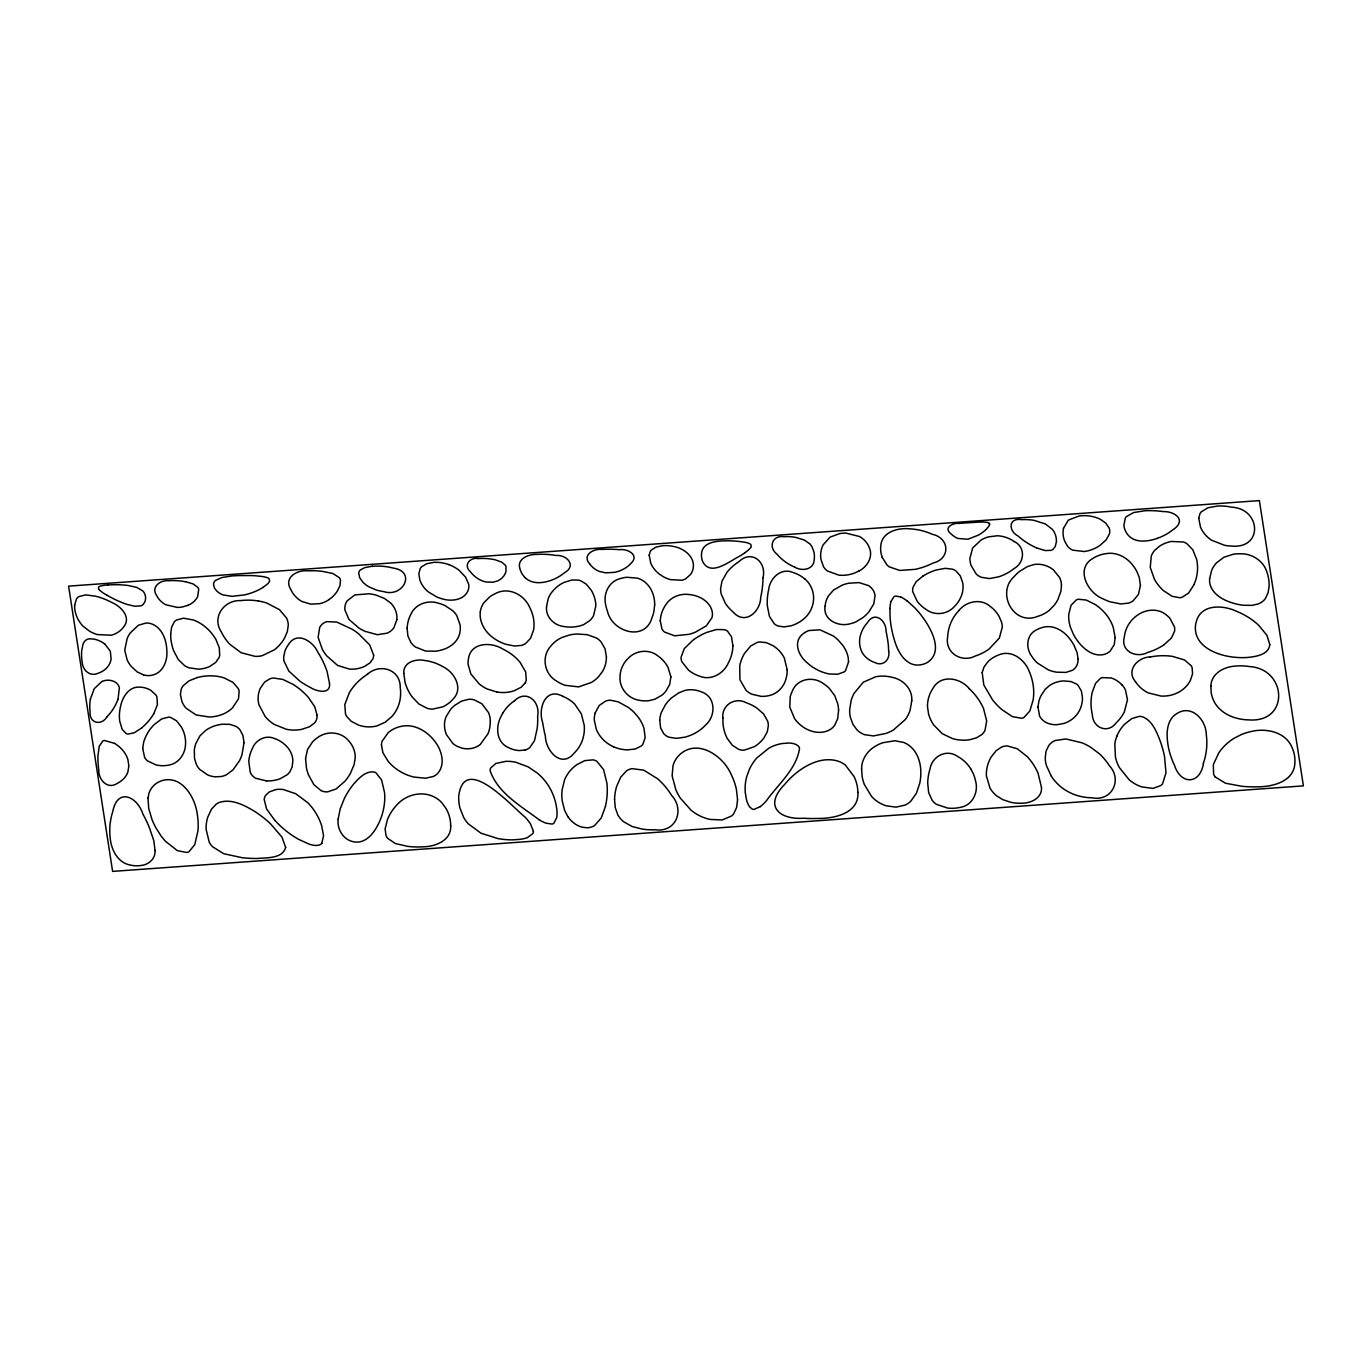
<?xml version="1.0" encoding="UTF-8"?>
<svg xmlns="http://www.w3.org/2000/svg" width="1372" height="1372" viewBox="0 0 1372 1372"><rect width="100%" height="100%" fill="white"/><g stroke="black" fill="none" stroke-linecap="round" stroke-linejoin="round"><path stroke-width="1.5" d="M989.624 524.138L988.8 522.989M889.913 608.465L890.068 617.434A112.71 103.192 27.4 0 0 894.338 639.815C897.717 652.215 906.789 668.37 922.19 664.494A20.957 19.191 27.4 0 0 927.352 662.47C943.73 651.854 931.588 629.542 923.03 617.657A88.7 81.222 27.4 0 0 914.438 607.453L907.441 601.159M659.743 719.957L660.618 728L663.722 733.626A12.074 11.062 27.4 0 0 668.919 737.193L676.207 738.359L684.817 737.193A48.294 44.213 27.4 0 0 700.612 729.578A43.081 39.445 27.4 0 0 705.62 724.999C716.338 715.704 715.841 695.981 700.698 691.625A24.713 22.638 27.4 0 0 690.888 689.722A24.044 22.021 27.4 0 0 684.765 690.51L678.797 692.843L671.508 697.919A46.459 42.549 27.4 0 0 665.523 704.591L661.458 712.188A32.345 29.618 27.4 0 0 659.726 719.957M722.821 717.933C721.552 704.916 735.169 696.667 746.402 702.807A40.903 37.438 27.4 0 1 757.018 708.175L763.552 713.937L767.617 721.055A17.647 16.155 27.4 0 1 768.354 725.565L767.308 731.773L763.844 738.05A38.948 35.655 27.4 0 1 754.377 746.694L744.156 750.175A13.24 12.125 27.4 0 1 738.65 749.335L732.339 745.27L727.246 738.445A41.486 37.987 27.4 0 1 722.993 717.95M90.329 699.343L94.222 688.71L102.06 681.37M605.515 806.222L601.245 817.969L594.591 825.567A15.349 14.046 27.4 0 1 586.907 827.762L582.26 827.196A19.602 17.939 27.4 0 1 579.464 826.287L576.72 824.966A24.833 22.741 27.4 0 1 567.991 816.803M891.08 601.33L893.961 596.717A4.408 4.047 27.4 0 1 895.693 596.031L900.564 596.94M595.208 712.891L599.221 705.465L605.824 700.972A14.235 13.034 27.4 0 1 610.763 700.269L618.343 701.898L628.222 707.352A45.568 41.726 27.4 0 1 633.71 711.999L636.934 715.532A38.193 34.969 27.4 0 1 643.983 728.275L645.166 737.69L642.799 744.361A12.056 11.027 27.4 0 1 641.256 746.025L635.287 749.009L627.433 749.884A34.746 31.813 27.4 0 1 613.558 746.78M118.026 699.394L119.381 687.681A9.004 8.249 27.4 0 0 115.968 682.639L114.013 681.472A13.909 12.725 27.4 0 0 102.128 681.472M1203.433 763.792C1199.66 785.144 1180.435 784.492 1174.501 765.284A68.806 62.992 27.4 0 1 1172.374 760.517L1170.539 755.423A81.394 74.534 27.4 0 1 1168.447 747.397C1166.749 738.05 1165.823 727.434 1171.105 719.031A21.575 19.757 27.4 0 1 1176.627 713.714C1191.29 703.836 1205.971 719.665 1206.262 734.174A72.888 66.748 27.4 0 1 1203.244 763.724M1116.825 736.267L1115.951 738.771A37.85 34.643 27.4 0 0 1114.801 743.933L1115.453 757.224A43.835 40.148 27.4 0 0 1119.226 767.377L1129.345 779.982A35.037 32.088 27.4 0 0 1141.71 786.876L1152.926 788.403L1160.763 785.573A12.331 11.285 27.4 0 0 1162.599 783.704L1165.977 772.848L1164.519 756.366A121.268 111.046 27.4 0 0 1159.975 740.434C1156.39 731.482 1152.291 720.574 1142.567 716.819A10.239 9.364 27.4 0 0 1139.206 716.39L1131.831 718.585L1124.491 724.313A44.573 40.817 27.4 0 0 1116.842 736.267M1194.12 584.541L1188.512 593.15L1182.029 597.3A11.439 10.479 27.4 0 1 1179.663 597.729L1172.065 596.288L1163.49 590.646A42.155 38.587 27.4 0 1 1154.435 579.293L1150.251 567.391L1151.279 556.054A22.021 20.168 27.4 0 1 1154.658 550.395L1159.271 546.365A34.214 31.316 27.4 0 1 1171.362 541.443L1183.539 542.026A14.766 13.514 27.4 0 1 1186.9 543.672L1192.851 549.829L1196.744 559.707A46.699 42.755 27.4 0 1 1194 584.489M153.836 713.629L157.42 704.659L156.905 696.787A10.547 9.655 27.4 0 0 155.911 694.952L150.783 690.288A21.095 19.328 27.4 0 0 139.172 687.115C128.985 686.652 122.623 696.907 120.702 705.757A50.867 46.562 27.4 0 0 119.656 711.656A44.882 41.109 27.4 0 0 119.707 721.123L122.194 729.407L126.121 733.523A5.591 5.111 27.4 0 0 128.059 734.089L134.319 732.751L141.642 727.983M525.116 683.016L521.103 687.286L514.037 690.819A36.118 33.065 27.4 0 1 497.178 692.105M321.82 843.248L323.569 835.599L321.562 825.412A60.385 55.292 27.4 0 0 315.217 812.035A52.873 48.414 27.4 0 0 307.688 802.654L295.717 793.702L283.215 789.517A25.022 22.912 27.4 0 0 275.532 789.655L269.272 791.953L265.602 795.417A10.976 10.05 27.4 0 0 264.179 799.396L266.58 809L274.932 820.525M959.131 610.18C966.66 601.159 980.946 598.243 990.207 606.39A31.093 28.469 27.4 0 1 999.125 616.457L1001.594 622.253A21.369 19.568 27.4 0 1 1002.315 627.073L999.331 638.1L989.092 649.042A55.36 50.695 27.4 0 1 975.269 656.022C961.532 663.225 944.588 652.729 947.675 636.762A48.157 44.093 27.4 0 1 959.217 610.248M106.844 716.99C101.322 726.062 88.957 723.25 90.106 711.776A46.477 42.549 27.4 0 1 90.363 699.343M760.26 806.616L753.965 809.429A4.013 3.687 27.4 0 1 751.89 808.845L749.935 807.165A11.696 10.719 27.4 0 1 749.009 805.896L748.786 805.536A24.645 22.569 27.4 0 1 746.454 799.533L745.253 792.45A53.988 49.426 27.4 0 1 746.711 776.638L749.506 769.075A56.904 52.102 27.4 0 1 756.795 757.961L768.92 748.134A43.767 40.08 27.4 0 1 781.834 743.573L788.506 743.024A18.968 17.373 27.4 0 1 794.903 744.036L795.606 744.361A9.364 8.575 27.4 0 1 796.892 745.03L797.698 745.596A5.299 4.853 27.4 0 1 799.55 748.203C796.703 769.023 778.061 784.27 766.348 800.854A57.624 52.771 27.4 0 1 760.294 806.65M745.116 552.607L742.852 554.151A128.745 117.872 27.4 0 1 739.508 556.243C729.338 561.268 710.216 577.252 702.567 561.285A18.694 17.116 27.4 0 1 701.589 553.208C702.464 543.363 714.092 541.271 722.084 540.945A104.615 95.783 27.4 0 1 739.508 541.477L745.39 542.352A17.544 16.052 27.4 0 1 749.832 543.775L750.021 543.929A5.917 5.419 27.4 0 1 750.707 544.358L751.393 546.468A8.404 7.7 27.4 0 1 750.124 548.32A36.444 33.374 27.4 0 1 745.065 552.539M1164.073 644.737L1171.431 637.997L1174.552 631.24A13.411 12.279 27.4 0 0 1174.483 626.953L1169.956 618.36A23.924 21.901 27.4 0 0 1165.977 614.69C1157.711 607.95 1145.534 609.271 1137.285 615.308A36.204 33.151 27.4 0 0 1131.094 620.95L1128.624 624.38A36.752 33.648 27.4 0 0 1124.285 637.157C1120.495 651.34 1136.239 658.423 1147.507 652.54A64.896 59.425 27.4 0 0 1164.056 644.72M329.177 599.495L327.599 600.524A28.469 26.068 27.4 0 1 319.882 603.646L310.792 604.16L302.166 601.571A21.438 19.62 27.4 0 1 298.324 599.101L296.918 597.9A26.154 23.941 27.4 0 1 290.538 589.017C283.558 577.355 297.553 569.603 307.774 570.838A86.813 79.49 27.4 0 1 321.94 571.284L332.847 573.496L339.33 577.663A6.671 6.105 27.4 0 1 340.119 579.053A6.98 6.397 27.4 0 1 340.53 580.596L339.93 585.741L337.478 590.869A35.895 32.877 27.4 0 1 329.177 599.495M922.773 576.206L916.17 581.728L913.1 587.113A12.983 11.885 27.4 0 0 912.706 591.641L917.148 601.245A33.7 30.87 27.4 0 0 926.289 609.597C934.829 615.942 947.28 614.502 954.363 606.561A36.324 33.254 27.4 0 0 959.474 599.958L961.258 596.237A28.932 26.48 27.4 0 0 962.715 582.723L960.349 575.983L956.044 571.044A12.056 11.045 27.4 0 0 952.477 569.191L945.342 568.334L936.184 569.997A58.224 53.319 27.4 0 0 922.773 576.223M262.927 587.439L266.665 584.678A13.651 12.502 27.4 0 0 269.752 581.025L268.843 578.435A7.58 6.929 27.4 0 0 267.111 577.612A29.944 27.423 27.4 0 0 260.491 576.291L254.592 575.708A142.088 130.1 27.4 0 0 250.219 575.554L239.791 575.571A139.121 127.39 27.4 0 0 231.782 575.966L221.852 577.526L215.421 580.442A6.774 6.191 27.4 0 0 214.409 581.574A5.968 5.471 27.4 0 0 213.552 584.18L214.118 587.113A10.684 9.793 27.4 0 0 215.233 589.154L216.896 591.109A15.881 14.543 27.4 0 0 223.224 594.951L232.057 596.34L244.405 594.916A68.086 62.357 27.4 0 0 252.551 592.515A58.739 53.8 27.4 0 0 262.944 587.456M514.586 700.68C526.608 689.036 540.482 701.847 537.67 715.978A100.722 92.233 27.4 0 1 537.207 728.378L534.497 740.726L529.729 747.654A13.497 12.348 27.4 0 1 525.202 749.987M367.542 674.184C379.787 663.053 400.401 669.347 400.212 687.132A44.967 41.177 27.4 0 1 400.092 699.463L399.869 700.663A40.234 36.838 27.4 0 1 392.066 716.321L385.189 722.221L377.077 725.857A30.355 27.783 27.4 0 1 358.435 725.068L351.129 721.226L346.687 716.407A14.217 13.017 27.4 0 1 345.504 713.989L344.818 704.539L349.277 692.809A63.369 58.036 27.4 0 1 367.593 674.252M859.026 570.992C867.121 566.893 873.158 557.186 869.505 548.165A20.889 19.122 27.4 0 0 859.558 536.521L845.958 533.125A33.631 30.801 27.4 0 0 839.595 533.622L830.06 537.121L823.097 544.907A28.4 26.017 27.4 0 0 820.885 559.09L823.474 566.705A14.749 13.497 27.4 0 0 827.385 570.975L838.909 575.16A34.334 31.436 27.4 0 0 858.958 570.889M188.358 605.241L182.133 607.024A29.138 26.685 27.4 0 1 177.091 607.384L165.738 604.726A20.014 18.333 27.4 0 1 156.545 595.345C150.749 586.942 160.455 579.876 168.499 580.75A63.712 58.327 27.4 0 1 185.477 581.728M1157.196 538.424C1148.072 541.477 1135.759 543.363 1128.47 535.509A18.059 16.533 27.4 0 1 1123.891 525.287L1125.246 518.256A10.77 9.861 27.4 0 1 1126.498 516.575L1133.598 512.562L1145.037 510.727A92.919 85.081 27.4 0 1 1163.13 511.585C1175.169 511.156 1187.432 520.588 1172.546 530.021A55.086 50.438 27.4 0 1 1157.179 538.356M197.362 677.528L189.062 680.821L183.179 685.691A15.281 13.994 27.4 0 0 181.155 689.447L180.401 694.524L181.944 701.607A23.29 21.335 27.4 0 0 186.026 708.158L196.076 714.932L209.076 716.99A39.942 36.564 27.4 0 0 217.976 715.807L222.161 714.469A34.008 31.144 27.4 0 0 227.821 711.571A34.386 31.487 27.4 0 0 232.537 707.815L238.488 698.811L239.174 691.214A12.64 11.576 27.4 0 0 238.196 688.452L232.914 682.347L224.168 677.922A39.411 36.084 27.4 0 0 214.204 675.984L213.02 675.899A50.713 46.425 27.4 0 0 197.362 677.528M525.202 749.987L519.371 750.57A24.85 22.741 27.4 0 1 507.606 747.157C496.39 741.823 495.584 726.851 500.797 716.921A46.133 42.24 27.4 0 1 502.924 712.891M1150.268 656.931C1137.782 657.188 1125.709 670.222 1135.433 681.627M372.429 566.207L364.901 567.579L360.442 569.894A6.517 5.968 27.4 0 0 359.498 570.975A5.951 5.454 27.4 0 0 358.727 573.084L359.635 577.629L362.808 582.105A24.576 22.501 27.4 0 0 369.445 587.079L376.322 589.994A40.8 37.353 27.4 0 0 383.834 591.624C403.197 597.883 416.505 571.421 393.318 568.111A57.555 52.702 27.4 0 0 372.447 566.327M478.022 558.49C469.841 557.135 463.153 565.264 470.304 571.644A27.234 24.936 27.4 0 0 477.627 578.47A22.604 20.7 27.4 0 0 486.443 582.054L493.148 582.191L497.95 580.802A17.236 15.795 27.4 0 0 505.994 571.489L505.994 566.482A5.934 5.437 27.4 0 0 505.462 565.367L501.878 562.194L495.12 559.776A55.995 51.261 27.4 0 0 478.022 558.576M108.114 584.901L105.593 585.141A24.336 22.278 27.4 0 0 99.83 586.341A5.248 4.802 27.4 0 0 98.595 587.113L98.578 588.862A6.225 5.694 27.4 0 0 99.23 589.686L99.401 589.874M266.58 780.977L255.518 778.198A12.52 11.456 27.4 0 1 251.625 774.648A13.84 12.674 27.4 0 1 250.287 772.385L248.744 761.117A43.338 39.685 27.4 0 1 252.379 748.46C255.724 739.731 265.859 734.603 274.64 738.565A27.389 25.073 27.4 0 1 286.868 746.608L288.137 748.049A22.998 21.06 27.4 0 1 292.888 760.465L292.116 767.102L290.007 771.561A18.796 17.201 27.4 0 1 287.228 774.7L280.094 778.782A36.324 33.271 27.4 0 1 266.58 780.942M497.178 692.123L487.129 688.967A36.032 32.997 27.4 0 1 479.291 684.011L470.853 673.978L468.109 664.391A25.845 23.667 27.4 0 1 468.487 658.68C470.785 642.216 491.125 641.787 502.546 648.905A51.553 47.197 27.4 0 1 509.149 652.626L511.224 654.05A44.384 40.645 27.4 0 1 520.005 662.213L525.682 672.006L526.265 680.186A12.571 11.525 27.4 0 1 525.116 683.016M185.494 581.677L193.263 583.975L197.928 587.542A6.294 5.762 27.4 0 1 198.734 589.137L197.619 596.854A21.763 19.928 27.4 0 1 188.324 605.172M143.614 674.955L137.217 671.92L131.506 666.689A30.304 27.749 27.4 0 1 127.15 659.915L124.715 650.225L127.184 638.374A38.553 35.312 27.4 0 1 130.186 633.041L138.349 625.255L146.049 623.025A14.68 13.446 27.4 0 1 150.628 623.574C159.872 626.215 164.846 635.853 166.252 644.771A48.569 44.47 27.4 0 1 166.87 651.323C167.573 661.355 162.582 673.326 151.709 675.281A17.184 15.744 27.4 0 1 143.614 674.955M562.966 696.393C544.993 686.532 537.755 709.238 542.746 722.89A146.598 134.233 27.4 0 0 545.353 736.147C545.747 751.033 561.56 769.057 574.405 752.851A39.874 36.512 27.4 0 0 582.706 739.371L583.82 734.809A42.069 38.519 27.4 0 0 584.232 725.325L581.316 713.8L574.679 704.059A32.396 29.67 27.4 0 0 562.949 696.41M794.731 567.15C801.883 571.438 813.699 569.894 814.162 559.845A24.079 22.038 27.4 0 0 813.939 551.956L812.053 546.896A15.075 13.806 27.4 0 0 809.754 543.844L804.318 540.002L795.383 537.31A46.974 43.012 27.4 0 0 783.858 536.709C772.505 534.909 767.96 547.171 776.792 553.962A43.39 39.737 27.4 0 0 794.765 567.099M1036.597 547.925L1045.155 550.549L1051.072 550.361A7.049 6.466 27.4 0 0 1052.941 549.4L1055.239 546.536L1056.389 541.854A19.791 18.128 27.4 0 0 1054.759 533.245A17.013 15.572 27.4 0 0 1052.221 529.232L1045.378 523.95L1034.042 520.348A52.256 47.849 27.4 0 0 1021.797 519.645C1008.026 517.381 1008.403 531.187 1018.196 536.126A63.352 58.001 27.4 0 0 1036.615 547.891M114.579 743.367L104.409 740.468A5.419 4.956 27.4 0 0 102.711 741.086L99.247 746.282L97.978 755.595A92.902 85.064 27.4 0 0 98.733 769.761C98.355 779.673 107.496 790.083 117.409 783.309A26.137 23.941 27.4 0 0 124.44 777.89L125.435 776.638A20.683 18.951 27.4 0 0 127.905 771.87L128.848 765.85L127.905 759.608A25.725 23.547 27.4 0 0 123.686 751.444A30.458 27.886 27.4 0 0 114.579 743.384M107.05 595.345L104.015 593.493A25.399 23.255 27.4 0 1 99.367 589.909M539.47 820.01C521.343 806.256 497.556 793.033 490.061 770.498A7.872 7.203 27.4 0 1 490.764 767.908L495.841 763.484L505.874 761.34A37.919 34.729 27.4 0 1 515.615 762.197L528.066 766.811L537.31 773.053A52.891 48.432 27.4 0 1 551.578 791.352A60.591 55.48 27.4 0 1 556.157 805.09L556.775 809.034A34.111 31.23 27.4 0 1 556.74 817.558L553.876 823.234A4.836 4.442 27.4 0 1 552.007 824.058L545.987 823.183A39.394 36.066 27.4 0 1 539.505 819.976M1014.32 541.563C1025.776 547.222 1024.644 562.64 1014.097 568.557A53.439 48.929 27.4 0 1 998.576 576.857L989.435 578.555L981.426 577.32A14.149 12.965 27.4 0 1 976.212 574.028L971.05 565.384A26.017 23.821 27.4 0 1 969.901 558.318L972.645 547.994L981.014 540.053A33.202 30.407 27.4 0 1 988.697 536.829L997.187 535.783A26.788 24.525 27.4 0 1 1000.411 536.058A29.824 27.303 27.4 0 1 1014.302 541.58M104.941 644.12L110.309 651.168L111.115 658.937A19.654 17.99 27.4 0 1 106.707 667.941A23.221 21.266 27.4 0 1 98.149 673.24C90.329 677.048 82.56 670.359 82.234 662.384A49.238 45.087 27.4 0 1 81.737 650.379L83.109 643.914A13.651 12.502 27.4 0 1 83.778 642.576L85.15 640.793A7.46 6.826 27.4 0 1 87.722 639.215L88.168 639.095A9.295 8.524 27.4 0 1 89.643 638.82L93.811 639.06A23.273 21.3 27.4 0 1 104.924 644.154M804.867 579.035C812.001 584.884 815.071 594.831 812.961 603.749A32.842 30.064 27.4 0 1 809.943 611.569A31.779 29.086 27.4 0 1 806.856 615.908L805.381 617.469A38.056 34.832 27.4 0 1 793.53 624.946A34.111 31.23 27.4 0 1 790.564 625.924L783.875 626.901L778.147 626.026A11.508 10.53 27.4 0 1 774.288 623.78L769.435 616.405L767.325 605.704A64.518 59.082 27.4 0 1 768.663 589.754C769.898 578.041 781.148 567.288 793.222 572.553A29.601 27.097 27.4 0 1 804.867 579.053M969.318 688.658C960.074 677.597 940.609 674.081 932.788 688.624A37.404 34.249 27.4 0 0 927.781 701.847A33.717 30.87 27.4 0 0 927.506 706.649L928.535 713.8A36.049 32.997 27.4 0 0 933.646 724.913L942.341 733.746L952.58 738.616A37.799 34.609 27.4 0 0 970.004 739.662L976.521 737.793L981.666 734.672A16.533 15.143 27.4 0 0 984.993 730.35L986.691 720.952L983.553 708.569A58.379 53.457 27.4 0 0 969.249 688.727M525.116 577.646C532.696 585.038 544.787 583.117 553.671 579.31A49.289 45.122 27.4 0 0 564.647 572.639C576.909 565.676 566.808 554.597 556.157 555.488A79.885 73.145 27.4 0 0 537.172 554.391C529.009 554.014 516.404 558.541 519.988 568.951A19.071 17.459 27.4 0 0 525.116 577.629M1215.283 776.998L1225.47 783.223L1241.934 786.31A122.76 112.401 27.4 0 0 1256.786 786.825C1272.273 786.996 1294.465 781.731 1294.894 762.609A34.54 31.642 27.4 0 0 1292.098 747.671C1285.804 731.996 1266.236 727.812 1251.213 731.499A58.19 53.268 27.4 0 0 1241.677 734.414L1234.337 738.102A59.373 54.366 27.4 0 0 1218.782 752.885L1213.345 764.547L1213.585 774.1A11.25 10.29 27.4 0 0 1215.283 776.998M1122.176 685.091L1123.274 686.412A19.654 18.008 27.4 0 1 1125.452 689.996L1127.475 699.72L1124.354 711.897A45.756 41.897 27.4 0 1 1116.105 722.89C1107.941 734.226 1092.712 727.795 1092.352 714.64A56.218 51.467 27.4 0 1 1092.232 692.277L1095.525 683.428L1100.293 678.454A10.461 9.587 27.4 0 1 1102.213 677.614L1111.269 677.974A23.187 21.232 27.4 0 1 1122.142 685.125M589.634 563.841C581.659 554.837 594.093 548.251 602.325 549.435A108.491 99.35 27.4 0 1 619.732 549.709C627.759 548.474 639.918 555.334 630.863 563.429A29.67 27.166 27.4 0 1 622.322 569.723L620.83 570.443A34.883 31.95 27.4 0 1 614.279 572.381L605.721 572.844L599.29 571.421A19.62 17.973 27.4 0 1 589.668 563.823M567.957 816.82L564.629 810.44L562.16 800.511A50.644 46.374 27.4 0 1 562.091 789.946L564.595 779.828A40.611 37.181 27.4 0 1 576.96 764.616L584.832 760.62L593.081 759.865A10.41 9.535 27.4 0 1 596.82 761.271L603.56 769.572L606.938 783.258A81.325 74.465 27.4 0 1 605.464 806.204M1051.398 776.346L1046.373 765.456A32.945 30.167 27.4 0 1 1045.224 757.996L1046.047 751.187L1048.791 745.51A17.527 16.052 27.4 0 1 1055.102 740.537L1065.872 738.959L1081.994 742.818A55.446 50.764 27.4 0 1 1090.226 746.951L1099.126 753.537A55.583 50.901 27.4 0 1 1109.245 765.542C1122.759 779.742 1111.852 801.814 1092.095 797.801A51.107 46.802 27.4 0 1 1078.804 795.983L1075.957 795.125A43.681 39.994 27.4 0 1 1051.415 776.346M971.05 769.28L973.245 773.602A38.999 35.723 27.4 0 1 975.423 780.462C978.973 791.953 972.474 805.69 960.006 807.405A35.552 32.551 27.4 0 1 947.623 808.074L936.459 804.352A16.19 14.818 27.4 0 1 932.205 800.356L928.655 792.622L927.712 782.949A59.528 54.503 27.4 0 1 929.993 769.023C932.034 756.212 946.629 748.58 957.656 756.469A32.722 29.961 27.4 0 1 970.999 769.298M882.265 557.444L887.067 565.041A15.229 13.96 27.4 0 0 889.279 566.859L899.758 570.443L915.21 569.346A79.439 72.75 27.4 0 0 933.114 563.035C950.727 558.781 949.647 537.91 932.291 534.291A57.607 52.753 27.4 0 0 910.494 528.906C898.934 527.483 882.35 531.341 880.875 545.113A27.354 25.056 27.4 0 0 882.265 557.444M1150.285 656.999A63.335 57.984 27.4 0 1 1172.357 656.348L1184.516 659.966L1191.256 665.814A10.41 9.535 27.4 0 1 1192.148 667.787L1192.56 673.909L1190.261 680.649A33.134 30.338 27.4 0 1 1178.034 692.568L1174.089 694.266A34.677 31.745 27.4 0 1 1161.141 696.084L1148.313 692.911A27.766 25.433 27.4 0 1 1145.38 691.334A29.755 27.251 27.4 0 1 1135.45 681.61M989.709 524.155A7.597 6.946 27.4 0 1 988.2 526.951L986.159 529.403A45.07 41.28 27.4 0 1 978.596 535.029L967.963 539.247L957.948 538.459A18.934 17.339 27.4 0 1 951.225 534.034C942.753 527.688 953.026 522.629 959.285 523.435A116.877 107.016 27.4 0 1 961.841 523.178L980.243 522.029A63.592 58.224 27.4 0 1 982.112 522.012A30.853 28.246 27.4 0 1 986.742 522.338A7.426 6.791 27.4 0 1 988.8 522.972M900.598 596.889A30.441 27.869 27.4 0 1 907.389 601.21M889.982 608.465A34.9 31.968 27.4 0 1 891.028 601.33M595.208 712.891A26.377 24.147 27.4 0 0 594.282 720.026L596.323 729.355A31.127 28.503 27.4 0 0 611.586 745.836A30.424 27.869 27.4 0 0 613.558 746.78M502.941 712.908A45.808 41.949 27.4 0 1 514.586 700.698M448.678 564.578A35.723 32.705 27.4 0 0 433.552 562.383L426.538 563.772L421.513 566.859A10.479 9.604 27.4 0 0 420.295 568.437L418.837 573.702L419.815 579.927A25.879 23.684 27.4 0 0 428.321 591.898L436.999 597.077A37.387 34.231 27.4 0 0 442.813 599.015C451.988 601.759 465.262 599.924 468.435 589.411A13.823 12.657 27.4 0 0 468.658 584.129L465.554 577.115L459.243 570.46A34.369 31.47 27.4 0 0 452.486 566.156A33.048 30.253 27.4 0 0 448.678 564.544M274.983 820.473A88.597 81.12 27.4 0 0 298.204 839.132L308.82 844.02A23.787 21.78 27.4 0 0 316.143 845.495A12.64 11.576 27.4 0 0 317.326 845.358L318.407 845.203A6.448 5.917 27.4 0 0 321.871 843.283M258.365 601.005A51.673 47.317 27.4 0 1 266.768 603.045L279.476 609.648L286.577 618.086A18.265 16.721 27.4 0 1 288.274 625.049L287.348 631.6L284.484 638.254A45.928 42.052 27.4 0 1 274.331 649.831L262.172 655.713A28.675 26.257 27.4 0 1 255.106 656.365L241.146 652.729L229.81 644.274A45.55 41.709 27.4 0 1 221.458 632.166C211.459 617.52 223.859 599.873 240.597 600.61A59.699 54.657 27.4 0 1 258.365 601.005M153.818 713.612A64.055 58.653 27.4 0 1 141.59 727.932M108.114 584.969A99.967 91.53 27.4 0 1 127.973 585.467L136.754 587.388L142.774 590.92A8.935 8.181 27.4 0 1 143.82 592.19L144.111 592.653A11.268 10.324 27.4 0 1 144.66 602.239L143.014 604.572A7.22 6.62 27.4 0 1 140.973 605.824L134.953 606.287L126.893 604.4A102.591 93.948 27.4 0 1 107.102 595.259M117.941 699.377A57.435 52.599 27.4 0 1 106.793 716.956M170.677 634.138L170.763 637.397A51.844 47.471 27.4 0 0 173.575 650.551L178.206 659.452L184.483 665.54A19.74 18.076 27.4 0 0 188.993 667.804L198.563 669.176A30.973 28.366 27.4 0 0 209.693 666.483L215.696 662.453L219.006 657.634A14.32 13.12 27.4 0 0 219.709 655.216L219.28 647.773L215.953 639.592A43.715 40.028 27.4 0 0 204.891 626.558A37.01 33.888 27.4 0 0 193.641 620.058L183.625 618.172L176.491 620.024A10.976 10.05 27.4 0 0 174.193 621.996L171.603 627.227L170.677 634.138M329.52 683.393C330.892 695.021 316.418 691.419 310.518 687.543A71.19 65.187 27.4 0 1 299.868 681.164L288.84 671.062L284.004 661.098A18.899 17.304 27.4 0 1 283.73 656.673L284.896 651.203A29.687 27.183 27.4 0 1 288.549 644.463C296.884 630.846 312.936 641.136 317.807 652.146A87.311 79.936 27.4 0 1 327.068 671.491L329.52 683.393M317.138 715.378L316.863 718.413A12.52 11.473 27.4 0 1 314.48 723.044L309.609 726.697L301.686 729.372A38.553 35.295 27.4 0 1 286.354 729.287L274.074 724.33A35.621 32.619 27.4 0 1 265.173 716.51L258.914 704.676A28.177 25.794 27.4 0 1 260.251 688.418L264.539 682.158L269.89 678.797A14.475 13.257 27.4 0 1 273.474 678.025L282.889 679.432L293.145 684.422A64.501 59.065 27.4 0 1 306.573 695.45A58.344 53.422 27.4 0 1 308.306 697.319L314.737 706.717L317.138 715.378M244.027 742.664L241.952 754.84A52.016 47.643 27.4 0 1 239.363 760.911L233.12 769.743L226.672 774.648A20.734 18.985 27.4 0 1 221.184 776.518L215.335 776.809A22.964 21.026 27.4 0 1 207.686 774.94L199.677 769.349A19.277 17.647 27.4 0 1 196.385 764.461L194.532 758.63L194.31 750.038A35.878 32.859 27.4 0 1 195.802 743.573L200.02 735.752L205.731 730.367A37.524 34.369 27.4 0 1 222.727 724.21L229.913 724.365L235.744 726.285A13.274 12.159 27.4 0 1 239.963 729.801L242.947 735.512L244.027 742.664M1061.465 585.089L1060.916 591.315L1057.863 599.598A43.029 39.411 27.4 0 1 1054.125 605.344L1049.357 610.231A34.557 31.642 27.4 0 1 1037.661 616.371C1013.651 626.249 995.883 592.961 1014.217 576.514A45.602 41.76 27.4 0 1 1019.31 571.575L1027.251 566.653L1033.631 564.629A22.604 20.7 27.4 0 1 1042.085 564.647A23.324 21.352 27.4 0 1 1053.284 569.757L1059.561 577.458A19.774 18.11 27.4 0 1 1061.293 583.083L1061.465 585.089M403.78 673.258L405.083 682.484A46.974 43.012 27.4 0 0 411.909 696.633L418.94 704.042L427.172 708.312A19.602 17.956 27.4 0 0 432.489 709.135L442.693 706.872A34.197 31.316 27.4 0 0 453.223 698.931C463.65 688.367 454.424 672.143 442.95 666.706A41.263 37.781 27.4 0 0 438.697 664.477A44.419 40.663 27.4 0 0 424.737 660.498C415.922 658.577 402.991 662.144 403.78 673.258M1209.624 578.692C1208.578 590.097 1218.782 597.918 1228.334 601.485A54.571 49.958 27.4 0 0 1243.684 605.275L1252.087 605.361L1258.261 603.92A19.585 17.939 27.4 0 0 1260.525 602.857A17.442 15.967 27.4 0 0 1265.344 598.604L1268.02 593.013L1269.049 586.856A40.937 37.49 27.4 0 0 1267.196 572.896C1264.006 561.354 1252.619 553.619 1240.785 553.774A37.13 33.991 27.4 0 0 1233.188 554.271L1223.824 557.306L1216.432 562.932A31.745 29.069 27.4 0 0 1211.596 570.426L1209.624 578.692M381.45 744.996L382.908 752.748L388.225 761.443A42.909 39.291 27.4 0 0 402.013 772.522L404.311 773.722A46.322 42.412 27.4 0 0 413.932 777.067L425.509 778.216L433.192 776.535A15.589 14.269 27.4 0 0 437.445 773.671C445.557 764.89 441.99 751.016 435.576 742.338A42.103 38.553 27.4 0 0 429.007 735.032C421.959 728.703 412.269 724.416 402.682 726.08A31.916 29.224 27.4 0 0 388.327 732.477L382.068 741.326A16.361 14.972 27.4 0 0 381.519 744.053L381.45 744.996M614.57 799.379L615.273 807.765L617.777 814.745A22.261 20.391 27.4 0 0 623.54 821.691L632.166 826.527L642.216 829.082A62.529 57.247 27.4 0 0 655.13 829.751C676.104 832.924 685.074 809.737 671.508 795.263A68.96 63.146 27.4 0 0 661.956 782.915A61.997 56.767 27.4 0 0 657.548 778.73L643.674 770.138L631.926 768.629A15.143 13.857 27.4 0 0 626.524 770.824L620.676 777.221L616.628 786.43A57.555 52.702 27.4 0 0 614.622 798.092L614.57 799.379M670.891 676.842L669.725 684.371L665.969 691.094A30.355 27.783 27.4 0 1 661.818 695.261L654.993 699.171L649.23 700.629A28.709 26.291 27.4 0 1 639.335 700.303C628.084 698.657 619.201 688.195 620.024 676.739A30.733 28.143 27.4 0 1 623.677 664.014L624.74 662.367A32.791 30.03 27.4 0 1 628.616 657.925C636.179 650.225 649.076 648.973 657.634 655.696A31.728 29.052 27.4 0 1 667.958 667.152L670.891 676.842M838.584 710.439L837.709 718.602L834.691 725.291A18.556 16.979 27.4 0 1 829.734 729.784C820.782 734.792 809.394 732.013 801.677 725.96A31.762 29.086 27.4 0 1 794.542 718.516L789.809 707.232L790.186 697.027A33.58 30.75 27.4 0 1 792.279 691.214C797.132 678.265 813.905 675.882 824.058 684.096A31.625 28.966 27.4 0 1 829.305 688.367L834.708 695.57L837.795 703.939A37.679 34.489 27.4 0 1 838.584 710.439M857.912 792.347C859.198 813.527 834.039 818.638 817.643 818.467A157.591 144.3 27.4 0 1 803.683 818.261C778.867 819.856 763.638 805.793 784.664 784.441A94.051 86.127 27.4 0 1 796.755 772.573C808.245 763.484 823.989 756.384 838.704 761.357A22.055 20.203 27.4 0 1 845.478 765.216L854.053 776.518A41.76 38.227 27.4 0 1 857.569 787.991L857.912 792.347M305.579 758.459L306.453 768.046A47.917 43.87 27.4 0 0 308.529 774.974L313.896 784.664L321.151 790.701A12.88 11.782 27.4 0 0 327.616 791.867L336.174 788.951L344.904 781.268A58.173 53.268 27.4 0 0 350.357 773.465L354.079 764.701L355.194 758.013A24.782 22.689 27.4 0 0 354.525 751.564L353.907 749.506A25.468 23.324 27.4 0 0 348.368 740.468C340.77 731.568 326.828 730.659 317.635 737.57A33.974 31.11 27.4 0 0 312.49 741.96L307.534 749.489L305.579 758.459M546.571 606.407C545.336 616.8 554.014 625.461 563.926 626.524A35.878 32.842 27.4 0 0 578.401 626.232L580.322 625.786A28.349 25.948 27.4 0 0 583.872 624.483L589.651 620.71A22.072 20.22 27.4 0 0 593.579 615.582L595.825 605.824A29.429 26.96 27.4 0 0 595.551 602.154A33.117 30.321 27.4 0 0 591.229 590.183L586.341 584.249L580.991 580.87A13.96 12.794 27.4 0 0 578.435 580.116L571.901 579.996L564.046 582.414A37.884 34.694 27.4 0 0 552.916 590.886L551.578 592.533A31.47 28.812 27.4 0 0 548.165 598.827L546.571 606.407M861.599 768.44L862.13 776.501A44.521 40.766 27.4 0 0 864.377 784.51L871.443 796.275A29.961 27.44 27.4 0 0 886.535 805.896L896.173 807.13L905.126 805.072A22.587 20.683 27.4 0 0 910.768 801.265L916.376 793.325L919.755 783.24A59.528 54.503 27.4 0 0 920.784 775.111C921.349 764.238 918.142 752.182 909.053 745.408A21.575 19.757 27.4 0 0 903.531 742.406L894.887 740.743L882.813 742.749A41.795 38.262 27.4 0 0 875.816 745.939C867.704 750.467 861.719 758.973 861.599 768.44M888.696 651.357C890.377 659.452 883.019 666.741 875.13 662.642A22.552 20.649 27.4 0 1 866.264 657.565C859.918 652.06 858.237 642.679 860.553 634.842A37.661 34.489 27.4 0 1 867.43 622.648C874.753 610.712 886.295 620.487 886.055 631.309A120.564 110.395 27.4 0 1 887.701 640.244A124.869 114.339 27.4 0 1 888.336 645.097L888.696 651.357M1038.004 707.095L1039.547 715.858A13.686 12.52 27.4 0 0 1044.624 721.621A15.709 14.389 27.4 0 0 1047.128 722.975L1048.5 723.524A21.592 19.757 27.4 0 0 1057.623 724.622L1064.106 723.387A30.098 27.56 27.4 0 0 1080.279 708.758A32.413 29.687 27.4 0 0 1082.474 697.936L1081.41 691.025L1078.186 685.503A11.25 10.307 27.4 0 0 1076.403 683.959L1071 681.558L1063.386 680.924A29.721 27.217 27.4 0 0 1049.854 685.297L1045.258 689.224L1040.851 695.93A36.512 33.425 27.4 0 0 1038.844 701.521L1038.004 707.095M763.004 577.646L762.952 580.202A108.491 99.35 27.4 0 1 760.723 597.214C760.568 611.843 744.859 625.786 732.94 611.826A38.365 35.123 27.4 0 1 725.428 603.44L721.226 594.093A25.108 22.981 27.4 0 1 720.626 588.502L721.981 581.179L726.937 572.398A50.164 45.928 27.4 0 1 729.081 569.86A57.23 52.393 27.4 0 1 738.891 561.68C751.702 549.212 766.828 562.143 763.004 577.646M787.151 669.742L787.134 671.92A35.415 32.431 27.4 0 1 786.139 678.283C784.149 686.737 777.427 693.958 768.783 695.655A27.989 25.622 27.4 0 1 761.014 696.324L751.89 694.232A18.779 17.184 27.4 0 1 746.059 690.339L739.92 679.672L739.731 665.712A46.785 42.841 27.4 0 1 744.584 653.329L750.655 646.041L757.275 642.405A14.337 13.137 27.4 0 1 759.968 641.942L766.605 642.731L773.242 645.818A29.549 27.063 27.4 0 1 784.355 658.114L787.151 669.742M1115.144 637.586L1114.236 644.651L1110.12 651.168A15.967 14.629 27.4 0 1 1103.482 654.581C1093.467 656.691 1084.377 649.591 1078.546 642.182A49.546 45.379 27.4 0 1 1073.316 634.087L1070.52 627.484A38.639 35.38 27.4 0 1 1068.754 614.313L1071.069 605.241L1076.334 599.907A9.518 8.712 27.4 0 1 1078.409 599.255L1086.144 600.027L1095.01 604.366A45.362 41.537 27.4 0 1 1106.638 615.136A41.623 38.107 27.4 0 1 1109.365 619.081A42.703 39.102 27.4 0 1 1113.258 627.398L1115.144 637.586M1041.468 787.305C1042.411 797.835 1031.127 803.255 1022.123 803.186A41.349 37.867 27.4 0 1 1010.735 802.294L1002.658 799.584L996.895 796.017A26.342 24.113 27.4 0 1 989.984 788.025L986.417 776.055A33.785 30.939 27.4 0 1 986.451 771.733L986.708 769.555A41.572 38.073 27.4 0 1 991.081 757.138L996.158 750.673L1001.509 747.088A14.92 13.669 27.4 0 1 1007.374 745.939L1017.321 748.786L1027.216 756.607A51.347 47.025 27.4 0 1 1030.543 760.5A58.859 53.885 27.4 0 1 1038.038 773.173L1041.468 787.305M407.107 628.307L407.896 635.956L410.777 642.25A18.351 16.807 27.4 0 0 415.493 647.018L425.474 651.048L435.747 651.203A40.114 36.735 27.4 0 0 442.058 649.848C450.29 647.55 458.179 641.53 459.826 632.732A26.119 23.907 27.4 0 0 460.117 624.98L456.756 615.565A22.501 20.614 27.4 0 0 452.691 610.694L445.163 605.669A33.58 30.75 27.4 0 0 438.56 603.234C428.218 599.753 415.75 603.766 411.051 613.953A38.999 35.706 27.4 0 0 407.192 627.278L407.107 628.307M737.553 799.722L736.61 807.491L733.746 813.682A16.138 14.783 27.4 0 1 731.55 815.997L722.169 819.959L710.113 819.444A41.194 37.73 27.4 0 1 691.025 810.183L680.426 798.247A56.938 52.136 27.4 0 1 675.916 789.929L672.126 775.815L673 765.696A28.966 26.531 27.4 0 1 680.203 754.171C698.331 738.445 723.49 756.264 731.242 774.597A66.371 60.762 27.4 0 1 736.421 789.466L737.553 799.722M660.224 620.693L661.939 628.959A10.959 10.033 27.4 0 0 664.545 632.063L674.63 635.802L688.898 634.344A58.567 53.628 27.4 0 0 695.33 632.2L706.357 625.838L711.999 617.606A15.418 14.114 27.4 0 0 712.205 611.62C710.507 603.268 702.704 597.678 694.867 595.568A31.762 29.086 27.4 0 0 688.744 594.47C680.306 593.493 671.285 596.786 666.398 603.903A37.781 34.592 27.4 0 0 660.687 616.988L660.224 620.693M142.688 748.357L144.626 757.447A12.331 11.302 27.4 0 0 147.49 760.877L155.979 764.907A28.263 25.879 27.4 0 0 169.288 764.993C178.309 763.347 184.62 754.754 185.409 745.888A33.683 30.836 27.4 0 0 181.481 727.194L176.542 720.78L170.557 717.419A9.295 8.506 27.4 0 0 168.447 717.144L161.622 718.945L154.041 724.725A49.1 44.95 27.4 0 0 143.683 742.132L142.688 748.357M533.382 831.312L533.296 832.341A5.402 4.939 27.4 0 1 532.885 833.559L527.277 837.692A36.272 33.22 27.4 0 1 519.456 839.39L512.168 839.87A77.244 70.744 27.4 0 1 498.019 838.601L481.058 833.233L468.298 823.835A34.523 31.607 27.4 0 1 463.787 817.678L459.929 808.005A47.471 43.475 27.4 0 1 458.711 796.206C464.165 752.559 511.516 806.204 525.202 817.249A52.565 48.14 27.4 0 1 530.45 823.817L533.382 831.312M1078.1 659.28L1077.826 662.213A15.967 14.629 27.4 0 1 1077.071 664.82L1076.814 665.42A13.171 12.074 27.4 0 1 1072.51 670.239L1065.975 672.417L1056.543 672.177A36.718 33.631 27.4 0 1 1048.448 669.93L1037.455 663.07A32.962 30.184 27.4 0 1 1031.967 656.571C1025.484 648.304 1026.205 634.567 1036.615 629.851A26.48 24.25 27.4 0 1 1041.983 627.604C1053.096 623.951 1064.278 630.983 1070.537 639.867A44.641 40.868 27.4 0 1 1074.053 645.337L1077.106 652.66L1078.1 659.28M373.647 655.096L373.613 655.747A11.062 10.136 27.4 0 1 372.875 658.903L369.908 662.933L364.746 666.312A30.887 28.28 27.4 0 1 349.397 669.09L337.546 665.403L326.57 655.679A45.791 41.932 27.4 0 1 322.437 649.608L318.115 637.345L319.676 627.484A14.492 13.274 27.4 0 1 321.34 625.066L321.82 624.552A12.622 11.559 27.4 0 1 326.845 621.653L336.723 622.048L352.124 629.216A74.877 68.566 27.4 0 1 358.469 633.658L369.651 644.857L373.647 655.096M732.905 645.766L732.871 646.778A44.744 40.971 27.4 0 1 728.275 663.053C723.627 673.635 711.108 680.804 699.892 676.293A32.225 29.498 27.4 0 1 688.504 670.119L681.798 661.63A12.622 11.559 27.4 0 1 681.044 657.308L684.319 648.579L693.066 640.089A72.699 66.576 27.4 0 1 706.649 632.441L716.356 629.542L724.399 629.662A8.798 8.061 27.4 0 1 727.623 631.274L731.499 636.745L732.905 645.766M606.441 656.999L606.132 661.27A33.254 30.441 27.4 0 1 602.514 671.474L598.484 676.773A38.124 34.917 27.4 0 1 591.452 682.416L578.641 686.892L564.99 685.297A32.774 30.013 27.4 0 1 556.638 681.095C544.221 674.201 541.117 656.553 550.824 646.058A34.54 31.625 27.4 0 1 562.057 637.448L569.346 635.047A45.259 41.452 27.4 0 1 577.149 634.001L587.353 634.704L596.1 637.843A17.887 16.378 27.4 0 1 600.97 641.77L605.052 648.785L606.441 656.999M490.37 721.912L489.753 727.897A38.536 35.278 27.4 0 1 488.003 733.711L480.234 744.533A21.763 19.928 27.4 0 1 462.055 748.169L457.168 746.334A19.791 18.128 27.4 0 1 452.829 743.418L446.535 734.757A26.257 24.044 27.4 0 1 444.494 725.839A25.485 23.341 27.4 0 1 446.14 716.613L450.325 709.77A37.833 34.643 27.4 0 1 454.698 705.397L461.541 701.126L468.761 699.274A16.756 15.349 27.4 0 1 474.009 699.771L481.881 703.767L488.483 712.514A23.856 21.832 27.4 0 1 490.061 718.002L490.37 721.912M74.654 605.309L74.671 607.83A27.148 24.85 27.4 0 0 74.997 610.489A30.887 28.298 27.4 0 0 80.416 623.094A26.651 24.404 27.4 0 0 83.075 626.215L89.695 631.292A31.59 28.932 27.4 0 0 97.395 634.567L111.098 635.219A23.959 21.935 27.4 0 0 123.549 627.073C131.678 617.417 121.028 606.39 112.041 602.582A66.268 60.677 27.4 0 0 95.663 596.203L85.613 594.882L78.941 596.597A9.192 8.421 27.4 0 0 76.369 599.135L74.654 605.309M1210.859 686.103L1211.253 693.186A31.625 28.949 27.4 0 0 1213.483 700.217C1217.804 710.01 1227.666 716.098 1237.784 718.482A46.922 42.961 27.4 0 0 1248.606 719.888C1290.006 723.113 1287.056 668.799 1249.463 666.569A51.244 46.922 27.4 0 0 1234.834 666.14C1223.755 666.878 1211.202 673.618 1210.859 686.103M848.548 661.956L845.546 670.634A10.873 9.947 27.4 0 1 844.054 671.954L837.778 674.235L829.528 674.012A39.033 35.741 27.4 0 1 814.522 668.233L812.584 667.066A43.098 39.462 27.4 0 1 807.319 662.882C798.796 656.296 792.502 641.684 803.032 633.881A21.729 19.894 27.4 0 1 809.017 630.52L819.976 629.817L833.336 636.008A40.783 37.353 27.4 0 1 838.412 640.312L842.682 645.234A31.282 28.658 27.4 0 1 848.222 657.72L848.548 661.956M1198.734 518.273L1200.517 527.225A28.246 25.862 27.4 0 0 1211.613 540.225L1224.407 545.25A40.062 36.684 27.4 0 0 1231.198 546.039C1263.612 549.263 1260.937 508.635 1231.627 507.177A51.347 47.008 27.4 0 0 1217.478 506.045L1207.909 507.76L1201.255 511.842A11.096 10.17 27.4 0 0 1199.951 513.728L1198.734 518.273M450.702 825.755C451.508 840.504 435.284 846.747 422.988 846.816A80.845 74.019 27.4 0 1 407.638 846.353L395.325 843.54L387.624 838.292A11.25 10.307 27.4 0 1 386.081 835.702L385.086 829.031L387.487 819.41A55.806 51.107 27.4 0 1 396.611 805.21C405.769 794.525 422.336 790.375 434.941 797.338A24.747 22.655 27.4 0 1 441.63 802.5L446.123 808.64A36.975 33.854 27.4 0 1 450.513 822.068L450.702 825.755M825.035 606.373C822.874 620.041 838.789 627.193 850.143 623.763A30.544 27.972 27.4 0 0 855.905 621.876L862.988 617.554A44.933 41.143 27.4 0 0 868.905 611.843L873.827 603.817L875.044 595.397A13.737 12.571 27.4 0 0 868.682 585.673L859.061 582.603L848.908 583.203A41.812 38.296 27.4 0 0 842.717 584.918L833.61 589.977L828.465 595.877A28.863 26.428 27.4 0 0 825.601 602.805L825.035 606.373M338.181 818.93C336.877 828.517 342.606 838.892 352.192 841.465A16.258 14.886 27.4 0 0 359.756 841.876C369.514 839.818 375.362 830.437 379.341 822.051A75.409 69.063 27.4 0 0 383.114 810.989L383.731 808.125A64.913 59.442 27.4 0 0 384.589 792.742L381.605 780.016L375.928 772.745A6.637 6.071 27.4 0 0 374.093 772.007C365.758 770.772 359.172 777.958 354.079 783.549A83.864 76.798 27.4 0 0 348.505 791.164A92.456 84.652 27.4 0 0 344.355 798.504L340.205 808.828L338.181 818.93M155.053 850.52C155.636 858.306 149.068 864.566 141.659 865.389A27.08 24.799 27.4 0 1 130.117 865.012C117.22 862.542 110.909 848.959 110.086 837.023A72.099 66.01 27.4 0 1 112.744 811.624C117.46 787.425 137.011 796.154 142.962 814.145A153.287 140.356 27.4 0 1 149.222 827.213L153.836 840.744L155.053 850.52M1269.803 644.497C1268.911 654.718 1256.015 656.553 1247.851 657.445A71.241 65.239 27.4 0 1 1233.222 657.102C1217.067 655.302 1194.943 646.795 1195.355 627.398A27.697 25.365 27.4 0 1 1196.487 621.019C1201.546 603.629 1223.481 605.052 1236.669 611.363A68.463 62.683 27.4 0 1 1245.176 615.428L1247.885 617.023A61.517 56.321 27.4 0 1 1258.656 625.238L1266.888 635.287L1269.803 644.497M148.039 798.058L148.691 808.417L152.035 819.616A75.34 68.994 27.4 0 0 155.962 827.916L160.85 835.617A61.414 56.235 27.4 0 0 165.463 841.242L177.28 850.606L186.832 852.492A9.055 8.301 27.4 0 0 188.993 851.703L194.738 844.689L197.945 830.935A76.18 69.766 27.4 0 0 197.345 814.659C195.356 797.561 181.67 774.237 161.433 780.805A22.947 21.009 27.4 0 0 153.029 786.293A22.501 20.614 27.4 0 0 148.896 793.548L148.039 798.058M649.179 555.266L650.791 563.309A26.943 24.662 27.4 0 0 658.972 573.839L663.602 576.892A30.253 27.697 27.4 0 0 670.376 579.601L681.781 580.253A15.332 14.046 27.4 0 0 685.76 578.778L690.665 574.336A18.419 16.858 27.4 0 0 693.186 568.334C695.192 557.272 684.457 548.714 674.63 546.673A36.272 33.22 27.4 0 0 662.453 545.747L655.85 547.188L651.237 550.155A8.867 8.112 27.4 0 0 650.191 551.647L649.179 555.266M654.667 604.898L653.93 611.38A43.167 39.531 27.4 0 1 652.026 617.589C645.097 642.079 612.186 632.029 607.522 611.466A39.719 36.375 27.4 0 1 605.704 604.795C602.977 593.784 608.945 581.213 620.47 578.555A31.933 29.241 27.4 0 1 626.832 577.269L637.311 578.127A19.568 17.922 27.4 0 1 642.731 580.528C650.86 585.638 654.873 595.551 654.667 604.898M911.763 700.766L910.065 710.404A40.783 37.353 27.4 0 1 905.349 719.494L893.343 730.024A50.524 46.254 27.4 0 1 885.969 733.437L873.501 735.924L864.703 734.706A18.711 17.133 27.4 0 1 857.088 729.973L852.904 724.313L850.366 717.333A35.175 32.208 27.4 0 1 849.68 709.53L851.223 700.217A45.859 42 27.4 0 1 854.001 693.46L863.28 682.227L875.713 676.739A36.993 33.871 27.4 0 1 892.658 677.442C903.428 679.706 912.672 689.259 911.763 700.766M1140.424 585.673L1138.417 594.47L1133.049 600.885A17.596 16.104 27.4 0 1 1128.401 603.148L1120.684 603.937L1109.691 601.691A44.847 41.074 27.4 0 1 1103.105 598.844C1087.893 593.236 1075.082 569.02 1092.506 558.661A34.403 31.505 27.4 0 1 1106.295 553.602C1116.688 551.853 1127.081 557.392 1133.152 565.693A37.867 34.677 27.4 0 1 1136.856 571.507L1139.326 577.646L1140.424 585.673M285.65 847.416C282.615 858.821 266.751 857.586 257.37 858.478A125.178 114.613 27.4 0 1 242.312 857.74L223.67 853.693L212.574 846.747A20.717 18.968 27.4 0 1 209.247 842.254L206.074 829.151A44.35 40.611 27.4 0 1 207.721 817.266L211.442 809.223L216.159 804.215A16.756 15.349 27.4 0 1 220.017 802.208C231.731 798.778 243.633 804.884 253.511 810.698A100.876 92.37 27.4 0 1 270.49 823.766L281.963 837.092L285.65 847.416M480.303 611.843C479.051 621.91 484.865 631.617 492.754 637.483A41.006 37.559 27.4 0 0 505.719 644.257L514.654 646.041L521.583 645.372A15.761 14.44 27.4 0 0 525.648 643.502L530.552 638.289L533.588 629.971A37.644 34.472 27.4 0 0 532.885 615.685A40.697 37.267 27.4 0 0 529.523 607.024C523.847 594.316 508.12 586.513 495.223 593.647A34.849 31.899 27.4 0 0 489.615 596.957L483.767 602.857A23.821 21.815 27.4 0 0 480.303 611.843M982.181 672.503L983.81 684.988L992.591 699.909A69.903 64.004 27.4 0 0 1001.646 709.427L1012.382 716.647L1021.814 718.259A9.072 8.318 27.4 0 0 1023.958 717.505L1029.823 711.022L1033.167 699.926A56.869 52.085 27.4 0 0 1029.497 672.109C1025.09 659.743 1011.473 649.007 998.164 655.164A31.985 29.275 27.4 0 0 987.874 661.801L984.084 666.861L982.181 672.503M396.868 619.63L393.901 627.741A18.368 16.824 27.4 0 1 387.213 633.161L377.334 634.704L365.124 631.343A47.248 43.252 27.4 0 1 358.984 628.067L348.985 619.492L344.852 609.82A16.344 14.972 27.4 0 1 347.065 600.936L354.834 594.916L369.291 593.767A43.921 40.217 27.4 0 1 376.065 595.122L384.366 598.381L390.746 603.08A21.643 19.808 27.4 0 1 396.868 619.63M1063.506 528.323L1063.334 529.163A24.97 22.861 27.4 0 0 1064.672 541.151L1067.467 546.107A13.343 12.211 27.4 0 0 1072.715 550.155L1084.412 551.527A35.535 32.534 27.4 0 0 1093.758 548.834L1095.422 548.097A41.846 38.33 27.4 0 0 1100.035 545.353L1106.209 539.796L1109.502 533.742A10.496 9.604 27.4 0 0 1109.073 527.911L1105.678 523.075L1100.584 519.456A28.435 26.034 27.4 0 0 1093.878 516.901L1092.952 516.644A37.095 33.957 27.4 0 0 1079.095 515.992L1068.342 520.125L1063.506 528.323M1259.393 500.608L68.6 586.136L112.607 871.392L1303.4 785.864L1259.393 500.608"/></g></svg>
